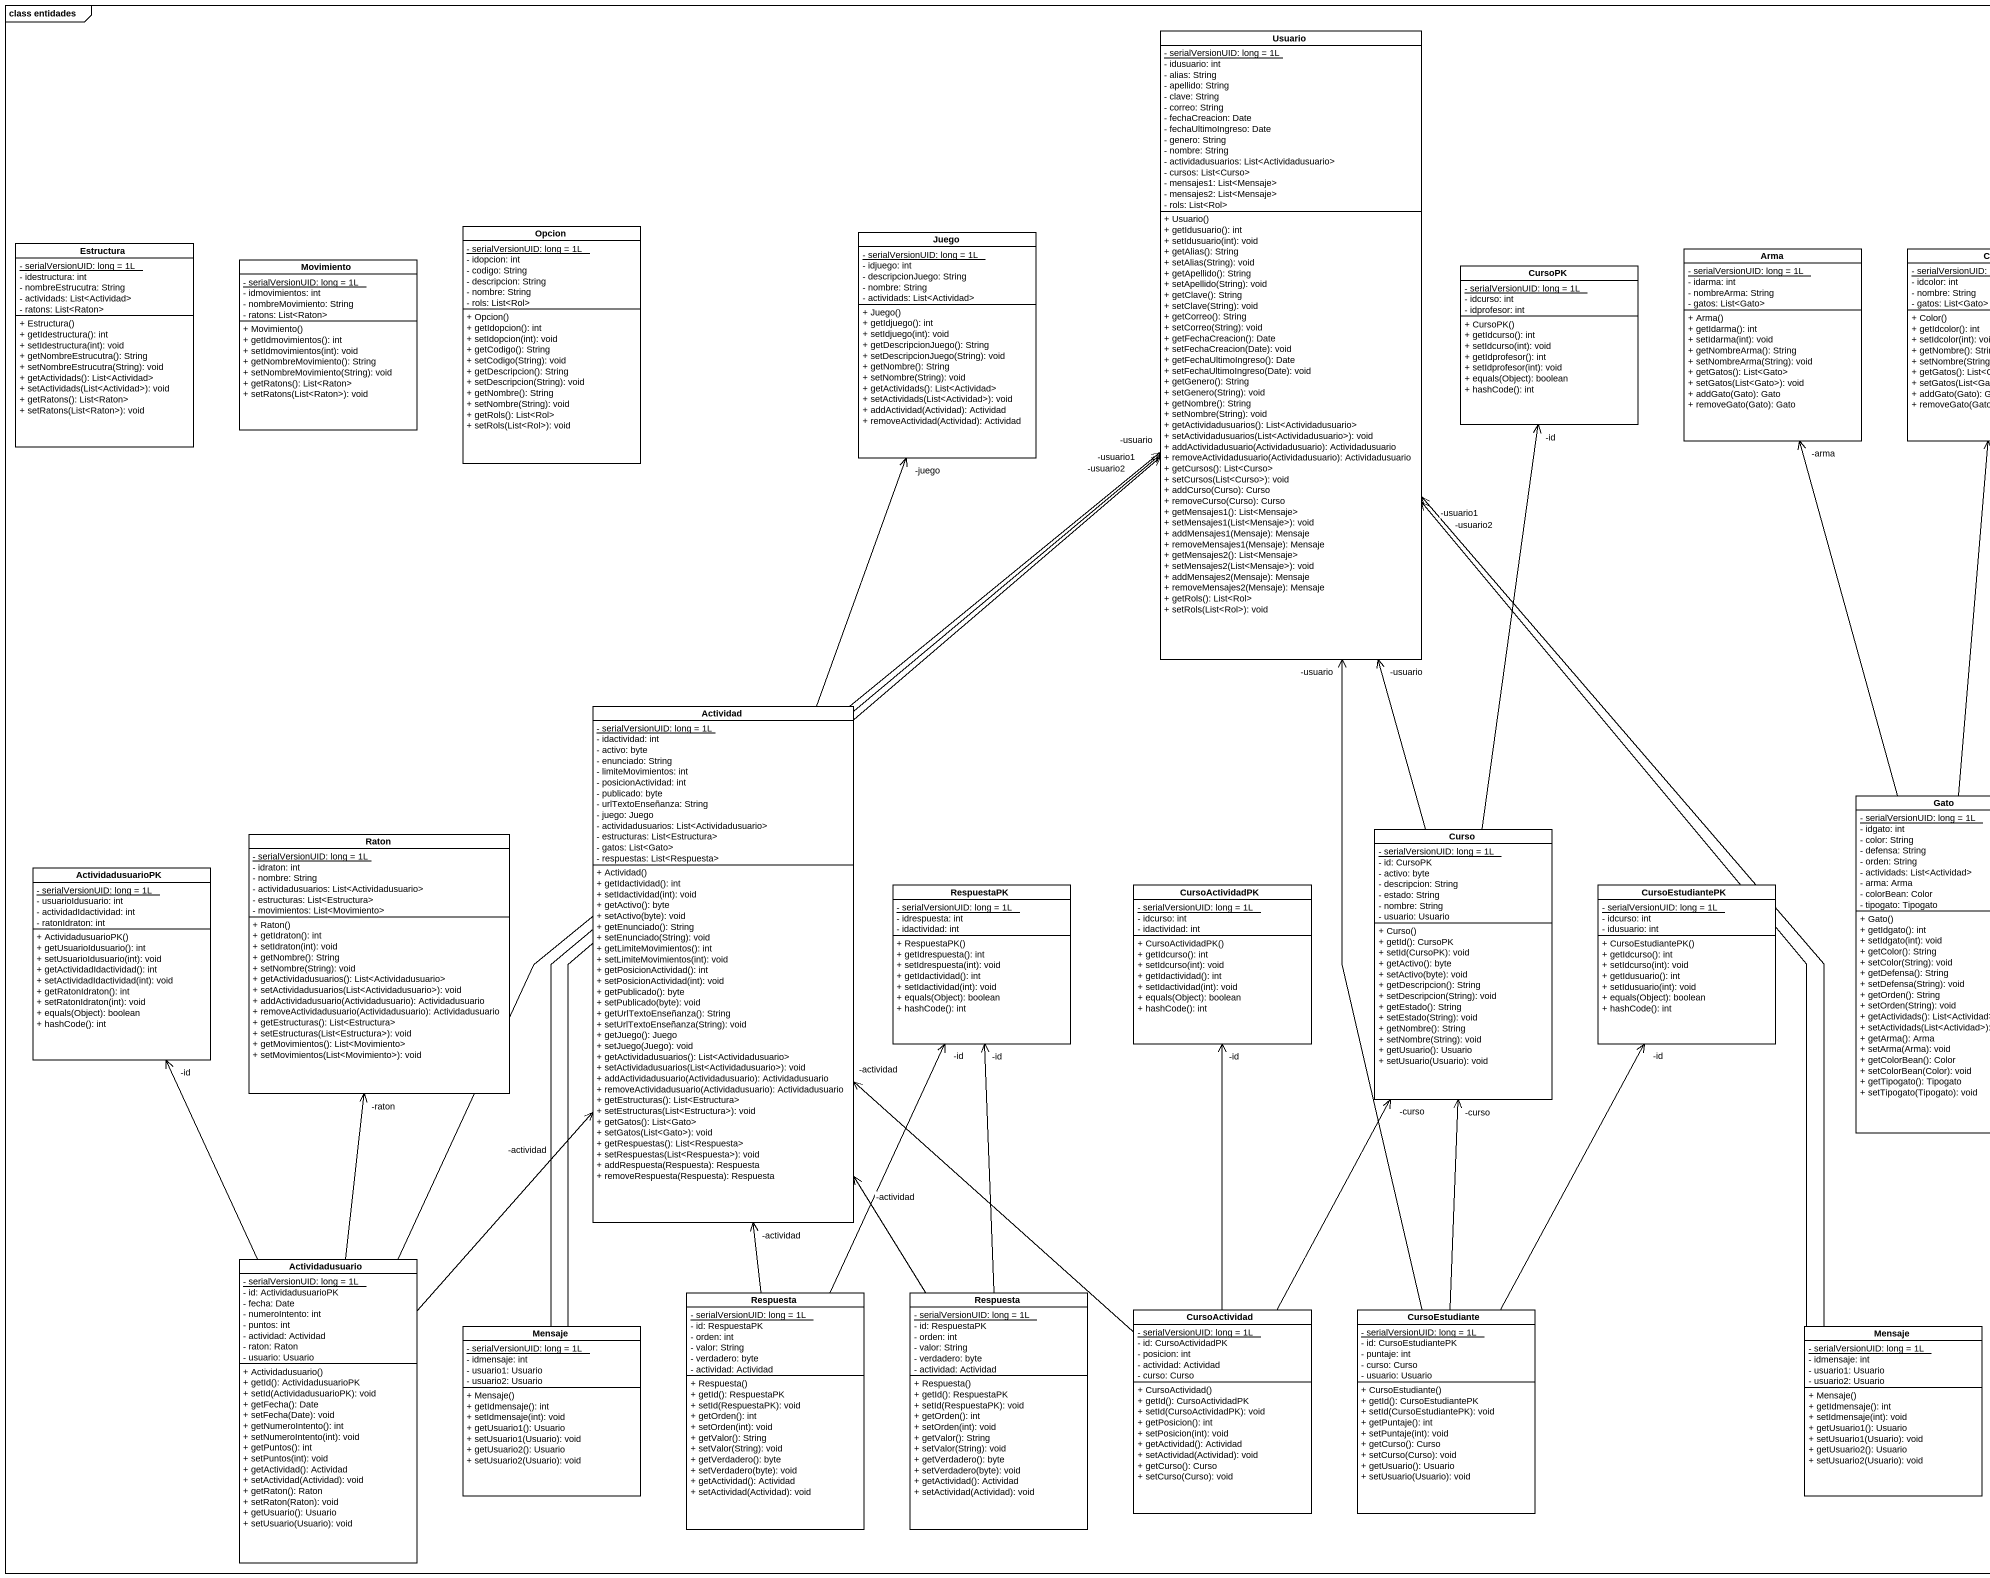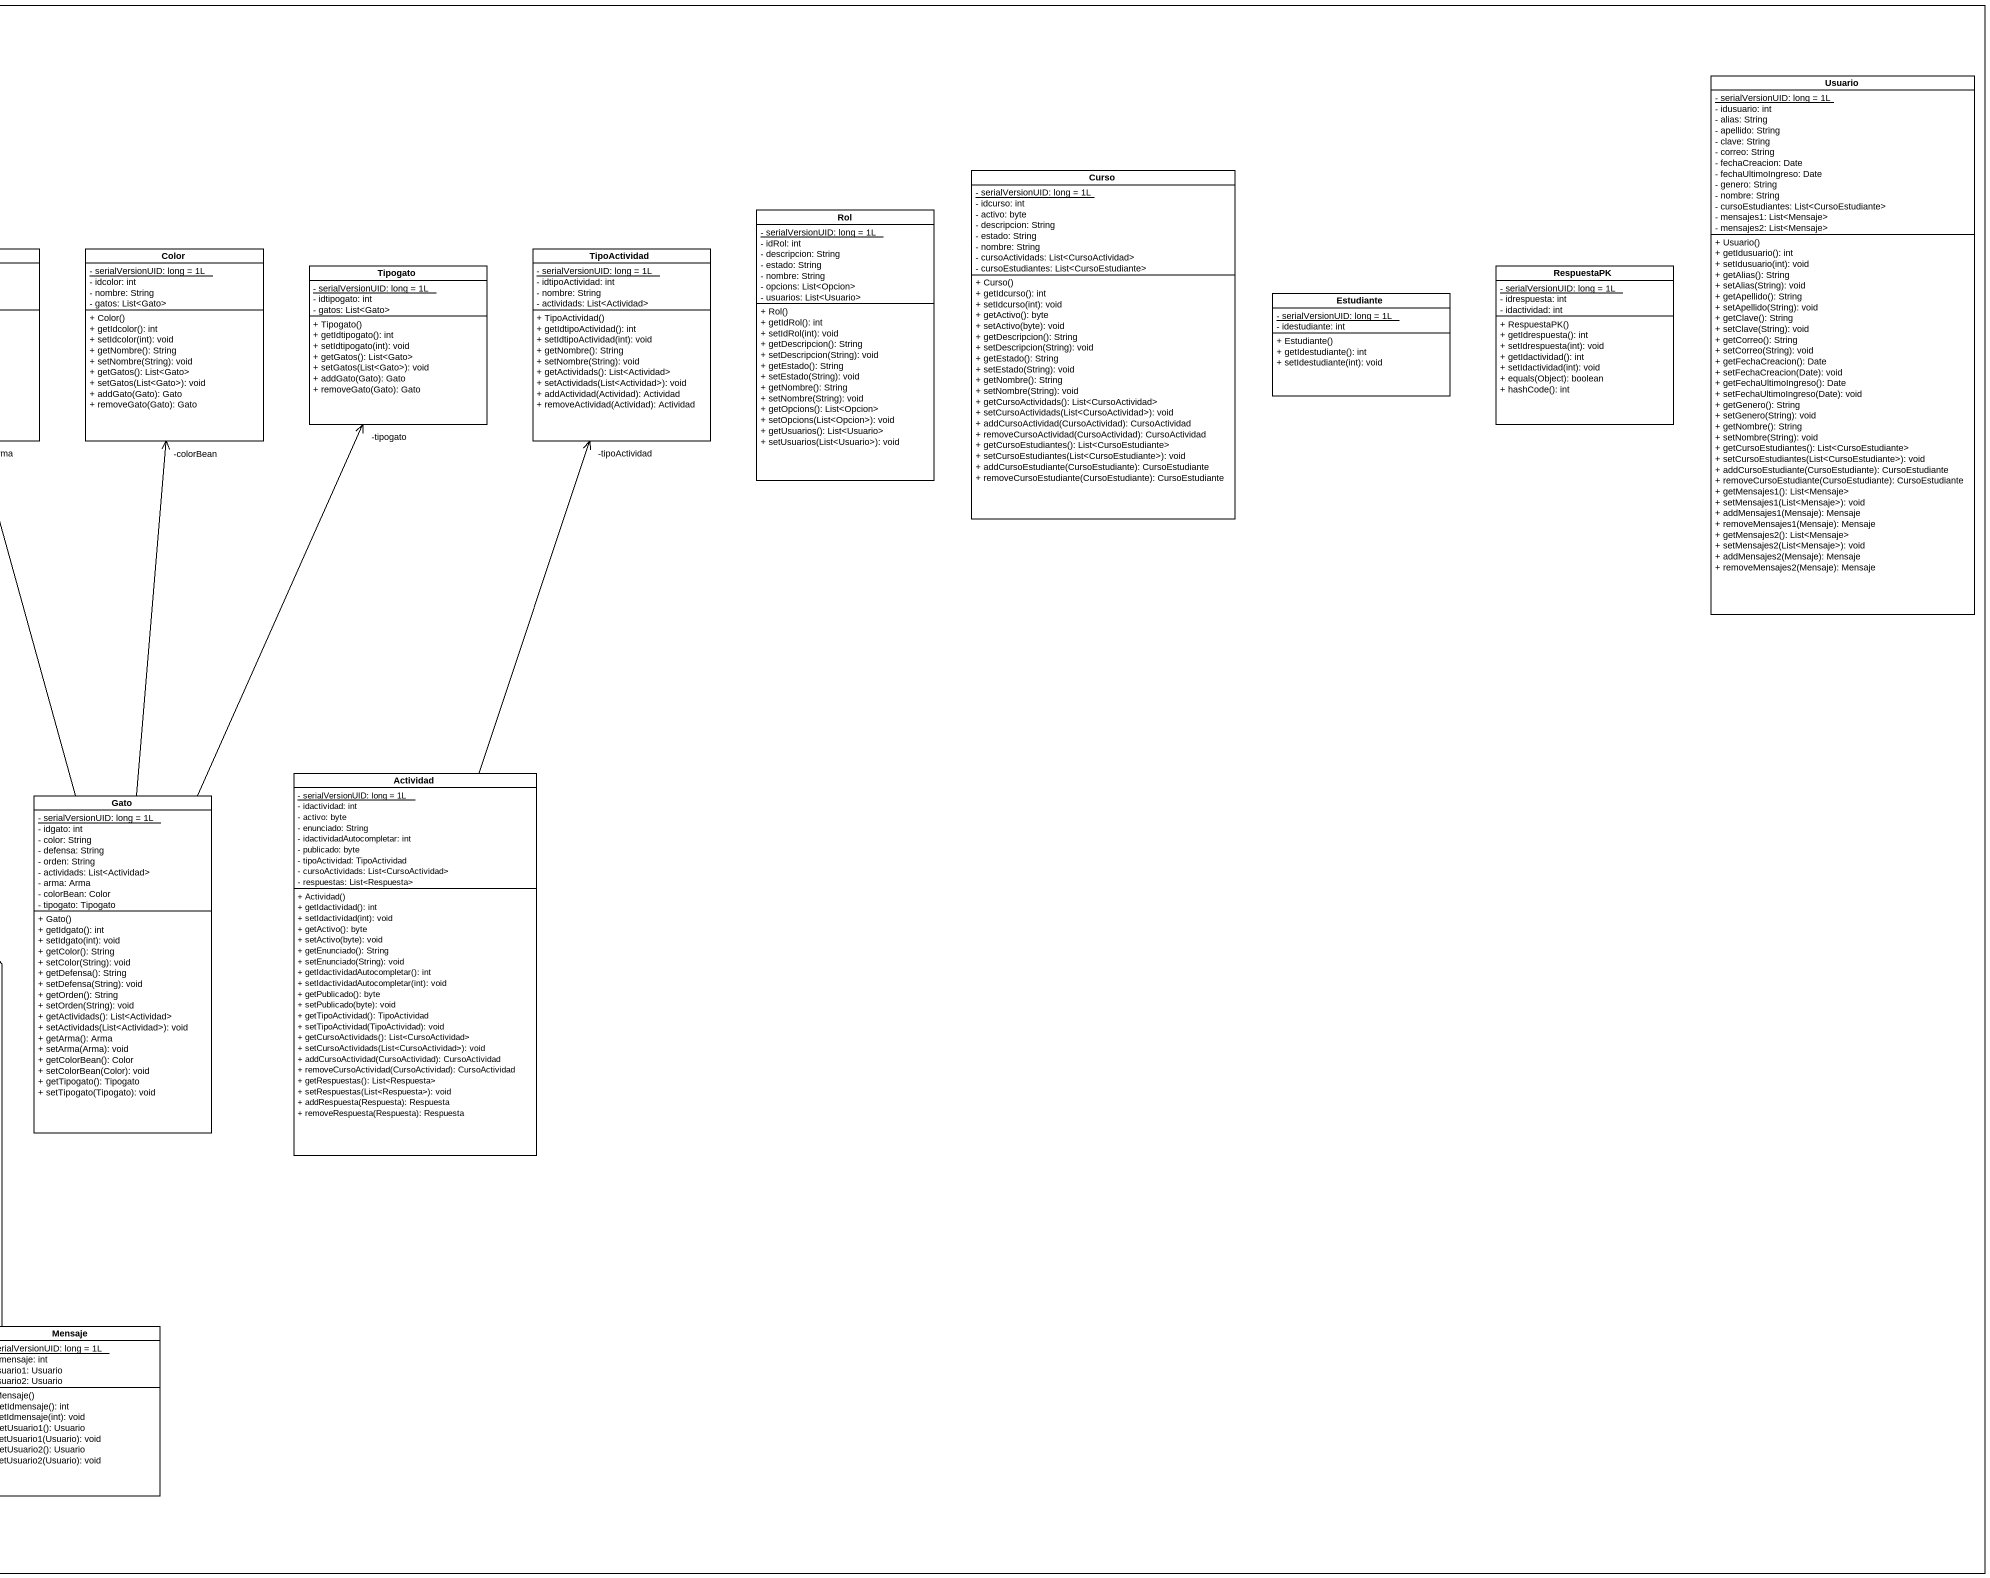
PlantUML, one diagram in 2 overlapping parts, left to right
@startuml
mainframe class entidades
hide circle
hide empty members
skinparam classAttributeIconSize 0
class Usuario {
  {static} - serialVersionUID: long = 1L
  - idusuario: int
  - alias: String
  - apellido: String
  - clave: String
  - correo: String
  - fechaCreacion: Date
  - fechaUltimoIngreso: Date
  - genero: String
  - nombre: String
  - actividadusuarios: List<Actividadusuario>
  - cursos: List<Curso>
  - mensajes1: List<Mensaje>
  - mensajes2: List<Mensaje>
  - rols: List<Rol>
  + Usuario()
  + getIdusuario(): int
  + setIdusuario(int): void
  + getAlias(): String
  + setAlias(String): void
  + getApellido(): String
  + setApellido(String): void
  + getClave(): String
  + setClave(String): void
  + getCorreo(): String
  + setCorreo(String): void
  + getFechaCreacion(): Date
  + setFechaCreacion(Date): void
  + getFechaUltimoIngreso(): Date
  + setFechaUltimoIngreso(Date): void
  + getGenero(): String
  + setGenero(String): void
  + getNombre(): String
  + setNombre(String): void
  + getActividadusuarios(): List<Actividadusuario>
  + setActividadusuarios(List<Actividadusuario>): void
  + addActividadusuario(Actividadusuario): Actividadusuario
  + removeActividadusuario(Actividadusuario): Actividadusuario
  + getCursos(): List<Curso>
  + setCursos(List<Curso>): void
  + addCurso(Curso): Curso
  + removeCurso(Curso): Curso
  + getMensajes1(): List<Mensaje>
  + setMensajes1(List<Mensaje>): void
  + addMensajes1(Mensaje): Mensaje
  + removeMensajes1(Mensaje): Mensaje
  + getMensajes2(): List<Mensaje>
  + setMensajes2(List<Mensaje>): void
  + addMensajes2(Mensaje): Mensaje
  + removeMensajes2(Mensaje): Mensaje
  + getRols(): List<Rol>
  + setRols(List<Rol>): void
}
class "Usuario" as Usuario_2 {
  {static} - serialVersionUID: long = 1L
  - idusuario: int
  - alias: String
  - apellido: String
  - clave: String
  - correo: String
  - fechaCreacion: Date
  - fechaUltimoIngreso: Date
  - genero: String
  - nombre: String
  - cursoEstudiantes: List<CursoEstudiante>
  - mensajes1: List<Mensaje>
  - mensajes2: List<Mensaje>
  + Usuario()
  + getIdusuario(): int
  + setIdusuario(int): void
  + getAlias(): String
  + setAlias(String): void
  + getApellido(): String
  + setApellido(String): void
  + getClave(): String
  + setClave(String): void
  + getCorreo(): String
  + setCorreo(String): void
  + getFechaCreacion(): Date
  + setFechaCreacion(Date): void
  + getFechaUltimoIngreso(): Date
  + setFechaUltimoIngreso(Date): void
  + getGenero(): String
  + setGenero(String): void
  + getNombre(): String
  + setNombre(String): void
  + getCursoEstudiantes(): List<CursoEstudiante>
  + setCursoEstudiantes(List<CursoEstudiante>): void
  + addCursoEstudiante(CursoEstudiante): CursoEstudiante
  + removeCursoEstudiante(CursoEstudiante): CursoEstudiante
  + getMensajes1(): List<Mensaje>
  + setMensajes1(List<Mensaje>): void
  + addMensajes1(Mensaje): Mensaje
  + removeMensajes1(Mensaje): Mensaje
  + getMensajes2(): List<Mensaje>
  + setMensajes2(List<Mensaje>): void
  + addMensajes2(Mensaje): Mensaje
  + removeMensajes2(Mensaje): Mensaje
}
class Curso {
  {static} - serialVersionUID: long = 1L
  - idcurso: int
  - activo: byte
  - descripcion: String
  - estado: String
  - nombre: String
  - cursoActividads: List<CursoActividad>
  - cursoEstudiantes: List<CursoEstudiante>
  + Curso()
  + getIdcurso(): int
  + setIdcurso(int): void
  + getActivo(): byte
  + setActivo(byte): void
  + getDescripcion(): String
  + setDescripcion(String): void
  + getEstado(): String
  + setEstado(String): void
  + getNombre(): String
  + setNombre(String): void
  + getCursoActividads(): List<CursoActividad>
  + setCursoActividads(List<CursoActividad>): void
  + addCursoActividad(CursoActividad): CursoActividad
  + removeCursoActividad(CursoActividad): CursoActividad
  + getCursoEstudiantes(): List<CursoEstudiante>
  + setCursoEstudiantes(List<CursoEstudiante>): void
  + addCursoEstudiante(CursoEstudiante): CursoEstudiante
  + removeCursoEstudiante(CursoEstudiante): CursoEstudiante
}
class Rol {
  {static} - serialVersionUID: long = 1L
  - idRol: int
  - descripcion: String
  - estado: String
  - nombre: String
  - opcions: List<Opcion>
  - usuarios: List<Usuario>
  + Rol()
  + getIdRol(): int
  + setIdRol(int): void
  + getDescripcion(): String
  + setDescripcion(String): void
  + getEstado(): String
  + setEstado(String): void
  + getNombre(): String
  + setNombre(String): void
  + getOpcions(): List<Opcion>
  + setOpcions(List<Opcion>): void
  + getUsuarios(): List<Usuario>
  + setUsuarios(List<Usuario>): void
}
class Estructura {
  {static} - serialVersionUID: long = 1L
  - idestructura: int
  - nombreEstrucutra: String
  - actividads: List<Actividad>
  - ratons: List<Raton>
  + Estructura()
  + getIdestructura(): int
  + setIdestructura(int): void
  + getNombreEstrucutra(): String
  + setNombreEstrucutra(String): void
  + getActividads(): List<Actividad>
  + setActividads(List<Actividad>): void
  + getRatons(): List<Raton>
  + setRatons(List<Raton>): void
}
class Opcion {
  {static} - serialVersionUID: long = 1L
  - idopcion: int
  - codigo: String
  - descripcion: String
  - nombre: String
  - rols: List<Rol>
  + Opcion()
  + getIdopcion(): int
  + setIdopcion(int): void
  + getCodigo(): String
  + setCodigo(String): void
  + getDescripcion(): String
  + setDescripcion(String): void
  + getNombre(): String
  + setNombre(String): void
  + getRols(): List<Rol>
  + setRols(List<Rol>): void
}
class Juego {
  {static} - serialVersionUID: long = 1L
  - idjuego: int
  - descripcionJuego: String
  - nombre: String
  - actividads: List<Actividad>
  + Juego()
  + getIdjuego(): int
  + setIdjuego(int): void
  + getDescripcionJuego(): String
  + setDescripcionJuego(String): void
  + getNombre(): String
  + setNombre(String): void
  + getActividads(): List<Actividad>
  + setActividads(List<Actividad>): void
  + addActividad(Actividad): Actividad
  + removeActividad(Actividad): Actividad
}
class Arma {
  {static} - serialVersionUID: long = 1L
  - idarma: int
  - nombreArma: String
  - gatos: List<Gato>
  + Arma()
  + getIdarma(): int
  + setIdarma(int): void
  + getNombreArma(): String
  + setNombreArma(String): void
  + getGatos(): List<Gato>
  + setGatos(List<Gato>): void
  + addGato(Gato): Gato
  + removeGato(Gato): Gato
}
class Color {
  {static} - serialVersionUID: long = 1L
  - idcolor: int
  - nombre: String
  - gatos: List<Gato>
  + Color()
  + getIdcolor(): int
  + setIdcolor(int): void
  + getNombre(): String
  + setNombre(String): void
  + getGatos(): List<Gato>
  + setGatos(List<Gato>): void
  + addGato(Gato): Gato
  + removeGato(Gato): Gato
}
class TipoActividad {
  {static} - serialVersionUID: long = 1L
  - idtipoActividad: int
  - nombre: String
  - actividads: List<Actividad>
  + TipoActividad()
  + getIdtipoActividad(): int
  + setIdtipoActividad(int): void
  + getNombre(): String
  + setNombre(String): void
  + getActividads(): List<Actividad>
  + setActividads(List<Actividad>): void
  + addActividad(Actividad): Actividad
  + removeActividad(Actividad): Actividad
}
class Movimiento {
  {static} - serialVersionUID: long = 1L
  - idmovimientos: int
  - nombreMovimiento: String
  - ratons: List<Raton>
  + Movimiento()
  + getIdmovimientos(): int
  + setIdmovimientos(int): void
  + getNombreMovimiento(): String
  + setNombreMovimiento(String): void
  + getRatons(): List<Raton>
  + setRatons(List<Raton>): void
}
class CursoPK {
  {static} - serialVersionUID: long = 1L
  - idcurso: int
  - idprofesor: int
  + CursoPK()
  + getIdcurso(): int
  + setIdcurso(int): void
  + getIdprofesor(): int
  + setIdprofesor(int): void
  + equals(Object): boolean
  + hashCode(): int
}
class Tipogato {
  {static} - serialVersionUID: long = 1L
  - idtipogato: int
  - gatos: List<Gato>
  + Tipogato()
  + getIdtipogato(): int
  + setIdtipogato(int): void
  + getGatos(): List<Gato>
  + setGatos(List<Gato>): void
  + addGato(Gato): Gato
  + removeGato(Gato): Gato
}
class RespuestaPK {
  {static} - serialVersionUID: long = 1L
  - idrespuesta: int
  - idactividad: int
  + RespuestaPK()
  + getIdrespuesta(): int
  + setIdrespuesta(int): void
  + getIdactividad(): int
  + setIdactividad(int): void
  + equals(Object): boolean
  + hashCode(): int
}
class Estudiante {
  {static} - serialVersionUID: long = 1L
  - idestudiante: int
  + Estudiante()
  + getIdestudiante(): int
  + setIdestudiante(int): void
}
class Actividad {
  {static} - serialVersionUID: long = 1L
  - idactividad: int
  - activo: byte
  - enunciado: String
  - limiteMovimientos: int
  - posicionActividad: int
  - publicado: byte
  - urlTextoEnseñanza: String
  - juego: Juego
  - actividadusuarios: List<Actividadusuario>
  - estructuras: List<Estructura>
  - gatos: List<Gato>
  - respuestas: List<Respuesta>
  + Actividad()
  + getIdactividad(): int
  + setIdactividad(int): void
  + getActivo(): byte
  + setActivo(byte): void
  + getEnunciado(): String
  + setEnunciado(String): void
  + getLimiteMovimientos(): int
  + setLimiteMovimientos(int): void
  + getPosicionActividad(): int
  + setPosicionActividad(int): void
  + getPublicado(): byte
  + setPublicado(byte): void
  + getUrlTextoEnseñanza(): String
  + setUrlTextoEnseñanza(String): void
  + getJuego(): Juego
  + setJuego(Juego): void
  + getActividadusuarios(): List<Actividadusuario>
  + setActividadusuarios(List<Actividadusuario>): void
  + addActividadusuario(Actividadusuario): Actividadusuario
  + removeActividadusuario(Actividadusuario): Actividadusuario
  + getEstructuras(): List<Estructura>
  + setEstructuras(List<Estructura>): void
  + getGatos(): List<Gato>
  + setGatos(List<Gato>): void
  + getRespuestas(): List<Respuesta>
  + setRespuestas(List<Respuesta>): void
  + addRespuesta(Respuesta): Respuesta
  + removeRespuesta(Respuesta): Respuesta
}
class "Actividad" as Actividad_2 {
  {static} - serialVersionUID: long = 1L
  - idactividad: int
  - activo: byte
  - enunciado: String
  - idactividadAutocompletar: int
  - publicado: byte
  - tipoActividad: TipoActividad
  - cursoActividads: List<CursoActividad>
  - respuestas: List<Respuesta>
  + Actividad()
  + getIdactividad(): int
  + setIdactividad(int): void
  + getActivo(): byte
  + setActivo(byte): void
  + getEnunciado(): String
  + setEnunciado(String): void
  + getIdactividadAutocompletar(): int
  + setIdactividadAutocompletar(int): void
  + getPublicado(): byte
  + setPublicado(byte): void
  + getTipoActividad(): TipoActividad
  + setTipoActividad(TipoActividad): void
  + getCursoActividads(): List<CursoActividad>
  + setCursoActividads(List<CursoActividad>): void
  + addCursoActividad(CursoActividad): CursoActividad
  + removeCursoActividad(CursoActividad): CursoActividad
  + getRespuestas(): List<Respuesta>
  + setRespuestas(List<Respuesta>): void
  + addRespuesta(Respuesta): Respuesta
  + removeRespuesta(Respuesta): Respuesta
}
class "Curso" as Curso_2 {
  {static} - serialVersionUID: long = 1L
  - id: CursoPK
  - activo: byte
  - descripcion: String
  - estado: String
  - nombre: String
  - usuario: Usuario
  + Curso()
  + getId(): CursoPK
  + setId(CursoPK): void
  + getActivo(): byte
  + setActivo(byte): void
  + getDescripcion(): String
  + setDescripcion(String): void
  + getEstado(): String
  + setEstado(String): void
  + getNombre(): String
  + setNombre(String): void
  + getUsuario(): Usuario
  + setUsuario(Usuario): void
}
class Gato {
  {static} - serialVersionUID: long = 1L
  - idgato: int
  - color: String
  - defensa: String
  - orden: String
  - actividads: List<Actividad>
  - arma: Arma
  - colorBean: Color
  - tipogato: Tipogato
  + Gato()
  + getIdgato(): int
  + setIdgato(int): void
  + getColor(): String
  + setColor(String): void
  + getDefensa(): String
  + setDefensa(String): void
  + getOrden(): String
  + setOrden(String): void
  + getActividads(): List<Actividad>
  + setActividads(List<Actividad>): void
  + getArma(): Arma
  + setArma(Arma): void
  + getColorBean(): Color
  + setColorBean(Color): void
  + getTipogato(): Tipogato
  + setTipogato(Tipogato): void
}
class ActividadusuarioPK {
  {static} - serialVersionUID: long = 1L
  - usuarioIdusuario: int
  - actividadIdactividad: int
  - ratonIdraton: int
  + ActividadusuarioPK()
  + getUsuarioIdusuario(): int
  + setUsuarioIdusuario(int): void
  + getActividadIdactividad(): int
  + setActividadIdactividad(int): void
  + getRatonIdraton(): int
  + setRatonIdraton(int): void
  + equals(Object): boolean
  + hashCode(): int
}
class Raton {
  {static} - serialVersionUID: long = 1L
  - idraton: int
  - nombre: String
  - actividadusuarios: List<Actividadusuario>
  - estructuras: List<Estructura>
  - movimientos: List<Movimiento>
  + Raton()
  + getIdraton(): int
  + setIdraton(int): void
  + getNombre(): String
  + setNombre(String): void
  + getActividadusuarios(): List<Actividadusuario>
  + setActividadusuarios(List<Actividadusuario>): void
  + addActividadusuario(Actividadusuario): Actividadusuario
  + removeActividadusuario(Actividadusuario): Actividadusuario
  + getEstructuras(): List<Estructura>
  + setEstructuras(List<Estructura>): void
  + getMovimientos(): List<Movimiento>
  + setMovimientos(List<Movimiento>): void
}
class "RespuestaPK" as RespuestaPK_2 {
  {static} - serialVersionUID: long = 1L
  - idrespuesta: int
  - idactividad: int
  + RespuestaPK()
  + getIdrespuesta(): int
  + setIdrespuesta(int): void
  + getIdactividad(): int
  + setIdactividad(int): void
  + equals(Object): boolean
  + hashCode(): int
}
class CursoActividadPK {
  {static} - serialVersionUID: long = 1L
  - idcurso: int
  - idactividad: int
  + CursoActividadPK()
  + getIdcurso(): int
  + setIdcurso(int): void
  + getIdactividad(): int
  + setIdactividad(int): void
  + equals(Object): boolean
  + hashCode(): int
}
class CursoEstudiantePK {
  {static} - serialVersionUID: long = 1L
  - idcurso: int
  - idusuario: int
  + CursoEstudiantePK()
  + getIdcurso(): int
  + setIdcurso(int): void
  + getIdusuario(): int
  + setIdusuario(int): void
  + equals(Object): boolean
  + hashCode(): int
}
class Actividadusuario {
  {static} - serialVersionUID: long = 1L
  - id: ActividadusuarioPK
  - fecha: Date
  - numeroIntento: int
  - puntos: int
  - actividad: Actividad
  - raton: Raton
  - usuario: Usuario
  + Actividadusuario()
  + getId(): ActividadusuarioPK
  + setId(ActividadusuarioPK): void
  + getFecha(): Date
  + setFecha(Date): void
  + getNumeroIntento(): int
  + setNumeroIntento(int): void
  + getPuntos(): int
  + setPuntos(int): void
  + getActividad(): Actividad
  + setActividad(Actividad): void
  + getRaton(): Raton
  + setRaton(Raton): void
  + getUsuario(): Usuario
  + setUsuario(Usuario): void
}
class Respuesta {
  {static} - serialVersionUID: long = 1L
  - id: RespuestaPK
  - orden: int
  - valor: String
  - verdadero: byte
  - actividad: Actividad
  + Respuesta()
  + getId(): RespuestaPK
  + setId(RespuestaPK): void
  + getOrden(): int
  + setOrden(int): void
  + getValor(): String
  + setValor(String): void
  + getVerdadero(): byte
  + setVerdadero(byte): void
  + getActividad(): Actividad
  + setActividad(Actividad): void
}
class "Respuesta" as Respuesta_2 {
  {static} - serialVersionUID: long = 1L
  - id: RespuestaPK
  - orden: int
  - valor: String
  - verdadero: byte
  - actividad: Actividad
  + Respuesta()
  + getId(): RespuestaPK
  + setId(RespuestaPK): void
  + getOrden(): int
  + setOrden(int): void
  + getValor(): String
  + setValor(String): void
  + getVerdadero(): byte
  + setVerdadero(byte): void
  + getActividad(): Actividad
  + setActividad(Actividad): void
}
class Mensaje {
  {static} - serialVersionUID: long = 1L
  - idmensaje: int
  - usuario1: Usuario
  - usuario2: Usuario
  + Mensaje()
  + getIdmensaje(): int
  + setIdmensaje(int): void
  + getUsuario1(): Usuario
  + setUsuario1(Usuario): void
  + getUsuario2(): Usuario
  + setUsuario2(Usuario): void
}
class CursoActividad {
  {static} - serialVersionUID: long = 1L
  - id: CursoActividadPK
  - posicion: int
  - actividad: Actividad
  - curso: Curso
  + CursoActividad()
  + getId(): CursoActividadPK
  + setId(CursoActividadPK): void
  + getPosicion(): int
  + setPosicion(int): void
  + getActividad(): Actividad
  + setActividad(Actividad): void
  + getCurso(): Curso
  + setCurso(Curso): void
}
class CursoEstudiante {
  {static} - serialVersionUID: long = 1L
  - id: CursoEstudiantePK
  - puntaje: int
  - curso: Curso
  - usuario: Usuario
  + CursoEstudiante()
  + getId(): CursoEstudiantePK
  + setId(CursoEstudiantePK): void
  + getPuntaje(): int
  + setPuntaje(int): void
  + getCurso(): Curso
  + setCurso(Curso): void
  + getUsuario(): Usuario
  + setUsuario(Usuario): void
}
class "Mensaje" as Mensaje_2 {
  {static} - serialVersionUID: long = 1L
  - idmensaje: int
  - usuario1: Usuario
  - usuario2: Usuario
  + Mensaje()
  + getIdmensaje(): int
  + setIdmensaje(int): void
  + getUsuario1(): Usuario
  + setUsuario1(Usuario): void
  + getUsuario2(): Usuario
  + setUsuario2(Usuario): void
}
Actividad -up-> "-juego" Juego
Actividad_2 -up-> "-tipoActividad" TipoActividad
Curso_2 -up-> "-usuario" Usuario
Curso_2 -up-> "-id" CursoPK
Gato -up-> "-arma" Arma
Gato -up-> "-colorBean" Color
Gato -up-> "-tipogato" Tipogato
Actividadusuario -up-> "-usuario" Usuario
Actividadusuario -up-> "-actividad" Actividad
Actividadusuario -up-> "-id" ActividadusuarioPK
Actividadusuario -up-> "-raton" Raton
Respuesta -up-> "-actividad" Actividad
Respuesta -up-> "-id" RespuestaPK_2
Respuesta_2 -up-> "-actividad" Actividad
Respuesta_2 -up-> "-id" RespuestaPK_2
Mensaje -up-> "-usuario1" Usuario
Mensaje -up-> "-usuario2" Usuario
CursoActividad -up-> "-actividad" Actividad
CursoActividad -up-> "-curso" Curso_2
CursoActividad -up-> "-id" CursoActividadPK
CursoEstudiante -up-> "-usuario" Usuario
CursoEstudiante -up-> "-curso" Curso_2
CursoEstudiante -up-> "-id" CursoEstudiantePK
Mensaje_2 -up-> "-usuario1" Usuario
Mensaje_2 -up-> "-usuario2" Usuario
@enduml
